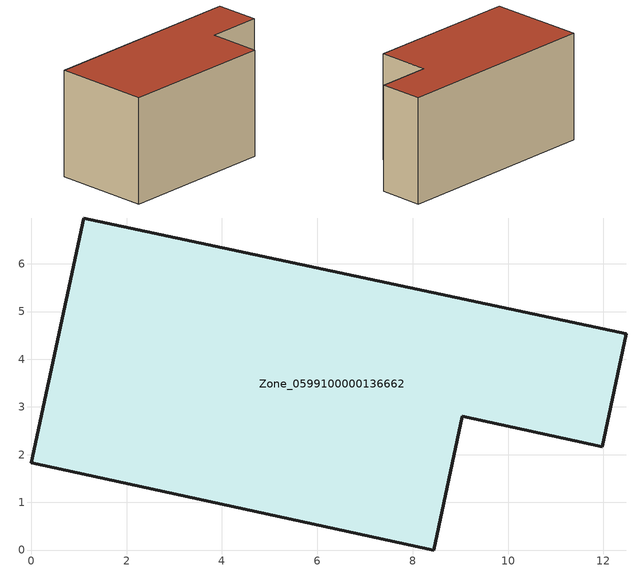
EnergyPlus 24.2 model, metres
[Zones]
Zone_0599100000136662
 floor ground (C_G): 0,1.83 1.1,6.96 12.48,4.53 11.98,2.17 9.04,2.8 8.44,0 z0
 wall outside (C_F): 1.1,6.96 0,1.83 8.44,0 9.04,2.8 11.98,2.17 12.48,4.53 1.1,6.96 z0:5.89
 roof outside (C_R): 12.48,4.53 1.1,6.96 0,1.83 8.44,0 9.04,2.8 11.98,2.17 z5.89
[BUILDING]
Pand.0599100000136662: North Axis=0; Terrain=City; Loads Convergence Tolerance Value=0.04; Temperature Convergence Tolerance Value=0.4; Solar Distribution=FullExterior; Maximum Number of Warmup Days=25; Minimum Number of Warmup Days=1
[Site:Location]
Rotterdam.The.Hague.AP_ZH_NLD Design_Conditions: Latitude=51.96; Longitude=4.45; Time Zone=1; Elevation=-4.5
[SITE:GROUNDTEMPERATURE:BUILDINGSURFACE]
18, 18, 18, 18, 18, 18, 18, 18, 18, 18, 18, 18
[MATERIAL] Thermal Absorptance=0.9; Solar Absorptance=0.7; Visible Absorptance=0.7
Name | Roughness | Thickness | Conductivity | Density | Specific Heat
G.TC.1975-1991 | MediumSmooth | 0.15 | 0.288461 | 540 | 1210
F.TC.1975-1991 | Rough | 0.3 | 0.230769 | 1920 | 840
R.TC.1975-1991 | MediumRough | 0.2 | 0.153846 | 1500 | 1000
[CONSTRUCTION]
C_G: G.TC.1975-1991
C_F: F.TC.1975-1991
C_R: R.TC.1975-1991
[ZONE]
Zone_0599100000136662: Type=1; Multiplier=1; Ceiling Height=Autocalculate; Volume=Autocalculate; Floor Area=autocalculate; Part of Total Floor Area=Yes
[ZONEINFILTRATION:DESIGNFLOWRATE]
Infil_Zone_0599100000136662: Zone or ZoneList or Space or SpaceList=Zone_0599100000136662; Schedule=AlwaysOn; Design Flow Rate Calculation Method=Flow/Area; Flow Rate per Floor Area=0.003; Constant Term Coefficient=1; Temperature Term Coefficient=0; Velocity Term Coefficient=0; Velocity Squared Term Coefficient=0
[HVACTEMPLATE:ZONE:IDEALLOADSAIRSYSTEM]
Zone_0599100000136662: Maximum Heating Supply Air Temperature=50; Minimum Cooling Supply Air Temperature=13; Maximum Heating Supply Air Humidity Ratio=0.0156; Minimum Cooling Supply Air Humidity Ratio=0.0077; Heating Limit=NoLimit; Cooling Limit=NoLimit; Dehumidification Control Type=ConstantSensibleHeatRatio; Cooling Sensible Heat Ratio=0.7; Dehumidification Setpoint=60; Humidification Control Type=None; Humidification Setpoint=30; Outdoor Air Method=None; Outdoor Air Flow Rate per Person=0.00944; Outdoor Air Flow Rate per Zone Floor Area=0; Outdoor Air Flow Rate per Zone=0; Demand Controlled Ventilation Type=None; Outdoor Air Economizer Type=NoEconomizer; Heat Recovery Type=None; Sensible Heat Recovery Effectiveness=0.7; Latent Heat Recovery Effectiveness=0.65
[ZONECONTROL:THERMOSTAT]
ThermostatControl_Zone_0599100000136662: Zone or ZoneList=Zone_0599100000136662; Control Type Schedule=DualSetpointControlType; Control 1=Thermostat_Zone_0599100000136662; Temperature Difference Between Cutout And Setpoint=0
[THERMOSTATSETPOINT:DUALSETPOINT]
Thermostat_Zone_0599100000136662: Heating Setpoint Temperature Schedule=HeatingSetpoint_Zone_0599100000136662; Cooling Setpoint Temperature Schedule=CoolingSetpoint_Zone_0599100000136662
[SCHEDULE:COMPACT]
HeatingSetpoint_Zone_0599100000136662: Through: 12/31, For: AllDays, Until: 24:00, 21
CoolingSetpoint_Zone_0599100000136662: Through: 12/31, For: AllDays, Until: 24:00, 24
DualSetpointControlType: Through: 12/31, For: AllDays, Until: 24:00, 4
AlwaysOn: Through: 12/31, For: AllDays, Until: 24:00, 1
